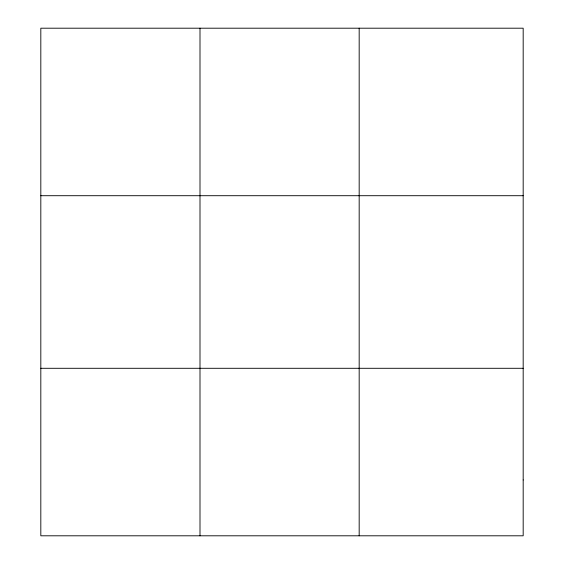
<?xml version="1.0" encoding="UTF-8"?>
<svg xmlns="http://www.w3.org/2000/svg" width="564" height="564" viewBox="0 0 564 564"><rect width="100%" height="100%" fill="white"/><g stroke="black" fill="none" stroke-linecap="round" stroke-linejoin="round"><path stroke-width="0.85" d="M200.001 535.8L200.001 28.2M359.176 535.8L359.176 28.2M40.819 195.708L523.18 195.708M40.819 368.292L523.18 368.292M523.18 479.964L523.18 535.8L40.819 535.8L40.819 28.2L523.18 28.2L523.18 479.964"/></g></svg>
